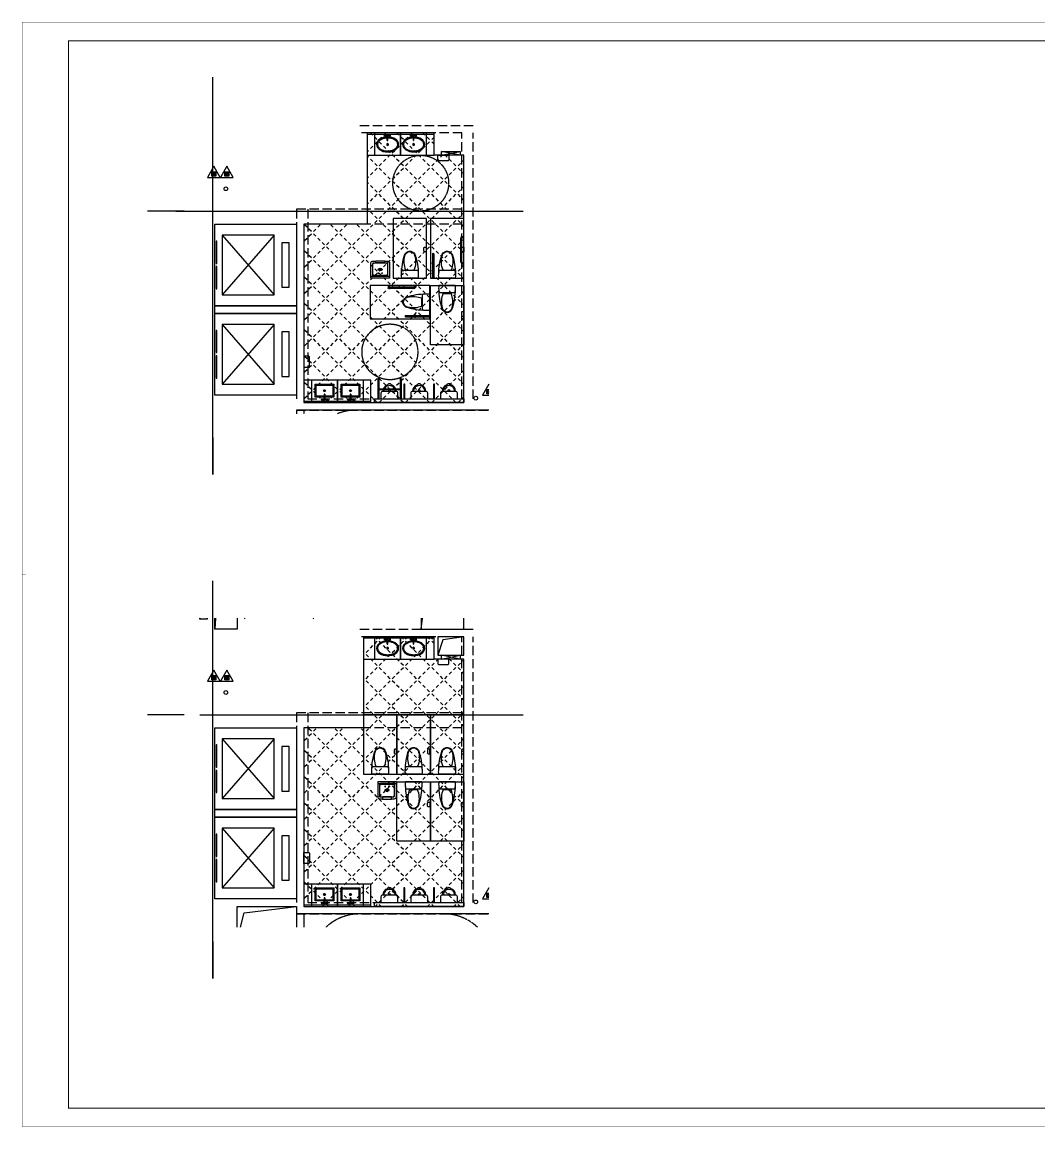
# Model space of a CAD drawing. Extents: x 101085 to 143137, y -1 to 29701.
# Drawn here: x 101085 to 128439, y -1 to 29701 of the extents above; entities that cross this region are included whole.
import ezdxf
from ezdxf.xclip import XClip

# ---------------------------------------------------------------- set-up
doc = ezdxf.new("R2010")
doc.units = 0
doc.header["$LTSCALE"] = 10
doc.header["$MEASUREMENT"] = 0
doc.header["$XCLIPFRAME"] = 0
for name, pattern in [('104-10 轴网$0$DOTE', [2.42, 2, -0.2, 0.02, -0.2]), ('109-34 轴网$0$L1$0$$AUDIT_BAD_LTYPE1', [0]), ('DASH', [0.35, 0.25, -0.1]), ('DOTE', [2.42, 2, -0.2, 0.02, -0.2]), ('X-104 8#10#平面$0$109-34 轴网$0$L1$0$$AUDIT_BAD_LTYPE1', [0]), ('X-104 8#10#平面$0$DASH', [0.35, 0.25, -0.1]), ('三跑梯-1F$0$DASH', [0.35, 0.25, -0.1]), ('三跑梯-偶数F$0$DASH', [0.35, 0.25, -0.1])]:
    doc.linetypes.add(name, pattern=pattern)
for name, color, linetype in [('01-标注_轴线坐标', 132, 'Continuous'), ('02-TEXT_标注', 130, 'Continuous'), ('10#楼幕墙$0$A-C_玻璃幕墙', 140, 'Continuous'), ('10#楼幕墙$0$A-TECH_结构', 21, 'Continuous'), ('104-10 轴网$0$A_AXIS-轴线', 36, '104-10 轴网$0$DOTE'), ('A_AXIS-轴线', 36, 'DOTE'), ('X-104 8#10#平面$0$A-E_楼梯', 171, 'Continuous'), ('X-104 8#10#平面$0$A-E_电梯', 171, 'Continuous'), ('X-104 8#10#平面$0$A-I_卫-洁具', 241, 'Continuous'), ('X-104 8#10#平面$0$A-O_分水线', 127, 'Continuous'), ('X-104 8#10#平面$0$A-SUR_看线', 231, 'Continuous'), ('X-104 8#10#平面$0$A-TECH_暖通', 162, 'Continuous'), ('X-104 8#10#平面$0$A-TECH_结构', 21, 'Continuous'), ('X-104 8#10#平面$0$水-消火栓', 41, 'Continuous')]:
    doc.layers.add(name, color=color, linetype=linetype)
for name, color, linetype, plot in [('10#楼幕墙$0$04-不打印_辅助线', 165, 'Continuous', False), ('X-104 8#10#平面$0$04-不打印_辅助线', 165, 'Continuous', False), ('三跑梯-1F$0$04-不打印_辅助线', 165, 'Continuous', False), ('三跑梯-偶数F$0$04-不打印_辅助线', 165, 'Continuous', False)]:
    doc.layers.add(name, color=color, linetype=linetype, plot=plot)

# ---------------------------------------------------------------- blocks, each defined once
blk = doc.blocks.new('图框-A1')
for points, const_width in [([(0, 0), (841, 0), (841, 594), (0, 594)], 0.05), ([(766, 584), (25, 584), (25, 10), (766, 10)], 0.5)]:
    blk.add_lwpolyline(points, close=True, dxfattribs=dict(const_width=const_width))
at = {"const_width": 0.05}
for points in [[(420.5, 594), (420.5, 592)], [(0, 297), (2, 297)], [(420.5, 0), (420.5, 2)]]:
    blk.add_lwpolyline(points, dxfattribs=at)
blk = doc.blocks.new('104-10 轴网')
at = {"layer": '104-10 轴网$0$A_AXIS-轴线', "linetype": '104-10 轴网$0$DOTE'}
for p, q in [((25200, -6500), (25200, 40100)), ((-6500, 16800), (48500, 16800))]:
    blk.add_line(p, q, dxfattribs=at)
blk = doc.blocks.new('X-104 8#10#平面$0$meae')
for p, q in [((-215, 0), (-244, 0)), ((-210, 5), (-210, 33)), ((-177, 0), (-205, 0)), ((-100, 8), (22, 14)), ((-100, -8), (-100, 8)), ((22, -14), (22, 14)), ((-210, -32), (-210, -5)), ((-100, -8), (22, -14))]:
    blk.add_line(p, q)
at = {"const_width": 0.84}
blk.add_lwpolyline([(-210, 0, -1), (-210, 0, -1)], format="xyb", close=True, dxfattribs=at)
for points in [[(17, 81), (40, 81), (40, 51), (17, 51)], [(22, 21), (40, 21), (40, -21), (22, -21)], [(17, -81), (40, -81), (40, -51), (17, -51)]]:
    blk.add_lwpolyline(points, close=True)
blk.add_circle((-210, 0), 25.2)
blk.add_ellipse((-210, 0), major_axis=(0, -297), ratio=0.673766)
at = {"color": 8}
blk.add_open_spline([(-210, -272), (-202, -272), (-193, -271), (-177, -267), (-168, -264), (-152, -256), (-144, -251), (-128, -240), (-120, -233), (-105, -217), (-98, -208), (-85, -189), (-78, -179), (-67, -156), (-62, -144), (-53, -119), (-49, -106), (-42, -79), (-40, -65), (-36, -37), (-35, -23), (-35, 6), (-35, 21), (-38, 49), (-40, 63), (-45, 91), (-48, 104), (-56, 130), (-61, 143), (-72, 166), (-77, 177), (-90, 198), (-97, 207), (-111, 224), (-119, 232), (-135, 245), (-143, 251), (-159, 260), (-167, 264), (-184, 269), (-192, 271), (-209, 272), (-217, 272), (-234, 270), (-242, 267), (-259, 261), (-267, 257), (-283, 247), (-291, 241), (-307, 226), (-314, 218), (-328, 200), (-335, 190), (-347, 169), (-352, 158), (-362, 133), (-367, 121), (-374, 94), (-377, 81), (-382, 53), (-383, 39), (-385, 10), (-385, -4), (-384, -33), (-383, -47), (-378, -75), (-375, -89), (-368, -116), (-364, -129), (-355, -153), (-349, -165), (-337, -186), (-331, -196), (-317, -215), (-310, -223), (-294, -238), (-287, -244), (-270, -255), (-262, -260), (-246, -266), (-237, -269), (-223, -271), (-216, -272), (-210, -272)], degree=3, knots=[0, 0, 0, 0, 0.154173, 0.154173, 0.308346, 0.308346, 0.462518, 0.462518, 0.616691, 0.616691, 0.770864, 0.770864, 0.925037, 0.925037, 1.07921, 1.07921, 1.233382, 1.233382, 1.387555, 1.387555, 1.541728, 1.541728, 1.695901, 1.695901, 1.850074, 1.850074, 2.004247, 2.004247, 2.158419, 2.158419, 2.312592, 2.312592, 2.466765, 2.466765, 2.620938, 2.620938, 2.775111, 2.775111, 2.929283, 2.929283, 3.083456, 3.083456, 3.237629, 3.237629, 3.391802, 3.391802, 3.545975, 3.545975, 3.700147, 3.700147, 3.85432, 3.85432, 4.008493, 4.008493, 4.162666, 4.162666, 4.316839, 4.316839, 4.471011, 4.471011, 4.625184, 4.625184, 4.779357, 4.779357, 4.93353, 4.93353, 5.087703, 5.087703, 5.241876, 5.241876, 5.396048, 5.396048, 5.550221, 5.550221, 5.704394, 5.704394, 5.858567, 5.858567, 6.01274, 6.01274, 6.166912, 6.166912, 6.283185, 6.283185, 6.283185, 6.283185], dxfattribs=at)
at = {"layer": 'X-104 8#10#平面$0$04-不打印_辅助线'}
blk.add_lwpolyline([(-500, -350), (-500, 350), (100, 350), (100, -350)], close=True, dxfattribs=at)
blk = doc.blocks.new('X-104 8#10#平面$0$A-toilet-F2$0$A-toilet-F3$0$$plan$00000388')
for p, q in [((-212, 108), (-212, -108)), ((-202, -210), (-202, 210)), ((0, -221), (0, 221))]:
    blk.add_line(p, q)
blk.add_lwpolyline([(-202, -210), (-152, -221), (-102, -226), (-50, -226), (0, -221)])
for centre, radius, start, end in [((-595, 0), 129, 159.5476, 200.4524), ((-562, -12), 164, 107.2477, 159.5476), ((-580, 0), 129, 136.8543, 223.1457), ((-556, -23), 163, 104.7786, 136.8543), ((-71, -1597), 1823, 91.2224, 107.2477), ((-443, -448), 602, 67.3737, 104.7786), ((-76, -236), 463, 97.7399, 105.822), ((-76, -236), 463, 80.5377, 97.7399), ((-562, 12), 164, 200.4524, 252.7523), ((-556, 23), 163, 223.1457, 255.2214), ((-71, 1597), 1823, 252.7523, 268.7776), ((-443, 448), 602, 255.2214, 292.6263)]:
    blk.add_arc(centre, radius, start, end)
blk = doc.blocks.new('X-104 8#10#平面$0$hgfasg')
at = {"layer": 'X-104 8#10#平面$0$04-不打印_辅助线'}
blk.add_lwpolyline([(-450, 1600), (450, 1600), (450, 0), (-450, 0)], close=True, dxfattribs=at)
at = {"rotation": 270}
blk.add_blockref('X-104 8#10#平面$0$A-toilet-F2$0$A-toilet-F3$0$$plan$00000388', (0, 0), dxfattribs=at)
blk = doc.blocks.new('X-104 8#10#平面$0$残疾人扶手1')
for p, q in [((-700, -10), (-700, 0)), ((0, -10), (0, 0)), ((-750, -10), (-750, 0)), ((-750, -10), (-700, -10)), ((-740, -65), (-740, -10)), ((-710, -65), (-710, -10)), ((-55, -50), (-695, -50)), ((-55, -80), (-695, -80)), ((-50, -10), (-50, 0)), ((0, -10), (-50, -10)), ((-40, -35), (-40, -10)), ((-10, -35), (-10, -10))]:
    blk.add_line(p, q)
for centre, radius, start, end in [((-725, -65), 15, 180, 0), ((-695, -35), 45, 244.4712, 270), ((-695, -35), 15, 180, 270), ((-55, -35), 15, 270, 0), ((-55, -35), 45, 270, 0)]:
    blk.add_arc(centre, radius, start, end)
blk = doc.blocks.new('X-104 8#10#平面$0$残疾人扶手2')
for p, q in [((-10, -50), (-10, 0)), ((-10, 0), (0, 0)), ((-650, -10), (-10, -10)), ((-650, -40), (-10, -40)), ((-10, -50), (0, -50))]:
    blk.add_line(p, q)
for centre, radius, start, end in [((-400, -25, 0), 25, 36.8699, 143.1301), ((-650, -25), 15, 90, 270), ((-400, -25, 0), 25, 216.8699, 323.1301)]:
    blk.add_arc(centre, radius, start, end)
blk = doc.blocks.new('X-104 8#10#平面$0$A$C4F1F6034')
at = {"ltscale": 0.1}
for name, p in [('X-104 8#10#平面$0$残疾人扶手1', (-375, 450)), ('X-104 8#10#平面$0$残疾人扶手2', (0, -351))]:
    blk.add_blockref(name, p, dxfattribs=at)
blk = doc.blocks.new('X-104 8#10#平面$0$hgfd')
at = {"color": 8}
for p, q in [((-38, 228), (39, 228)), ((0, 267), (0, 190))]:
    blk.add_line(p, q, dxfattribs=at)
for points in [[(250, 0), (-250, 0), (-250, 406, -0.414214), (-200, 456), (-120, 456), (-120, 466), (120, 466), (120, 456), (200, 456, -0.414214), (250, 406)], [(175, 50), (-175, 50, -0.414214), (-200, 75), (-200, 381, -0.414214), (-175, 406), (175, 406, -0.414214), (200, 381), (200, 75, -0.414214)], [(250, 0), (-250, 0), (-250, 25, -0.414214), (-225, 50), (225, 50, -0.414214), (250, 25)]]:
    blk.add_lwpolyline(points, format="xyb", close=True)
blk.add_lwpolyline([(120, 456), (200, 456, -0.414214), (250, 406), (250, 0), (-250, 0), (-250, 406, -0.414214), (-200, 456), (-120, 456)], format="xyb")
blk.add_lwpolyline([(150, 70), (-150, 70, -0.414214), (-200, 120), (-200, 356, -0.414214), (-150, 406), (150, 406, -0.414214), (200, 356), (200, 120, -0.414214)], format="xyb", close=True, dxfattribs=at)
blk.add_lwpolyline([(120, 406), (-120, 406), (-120, 466), (120, 466)], close=True)
for centre, radius in [((-50, 228), 10), ((-50, 128), 10), ((0, 228), 35), ((50, 228), 10), ((50, 128), 10)]:
    blk.add_circle(centre, radius)
blk.add_circle((0, 228), 25, dxfattribs=at)
blk = doc.blocks.new('X-104 8#10#平面$0$104-8910 核心筒$0$fraehtj')
for p, q in [((-535, 315), (-10, 315)), ((-10, 275), (-10, 325)), ((-10, 325), (0, 325)), ((-535, 285), (-260, 285)), ((-260, -285), (-260, 285)), ((-240, -285), (-240, 285)), ((-240, 285), (-10, 285)), ((-10, 275), (0, 275)), ((-535, -285), (-260, -285)), ((-240, -285), (-10, -285)), ((-10, -325), (-10, -275)), ((-10, -275), (0, -275)), ((-535, -315), (-10, -315)), ((-10, -325), (0, -325))]:
    blk.add_line(p, q)
for centre, radius, start, end in [((-535, 300), 15, 90, 270), ((-250, 285), 10, 360, 180), ((-535, -300), 15, 90, 270), ((-250, -285), 10, 180, 0)]:
    blk.add_arc(centre, radius, start, end)
blk = doc.blocks.new('A-电梯2222')
for p, q in [((-600, 1800), (-600, 2000)), ((-600, 2000), (600, 2000)), ((600, 1800), (-600, 1800)), ((600, 2000), (600, 1800)), ((-800, 200), (-800, 1600)), ((-800, 1600), (800, 1600)), ((800, 1600), (-800, 200)), ((800, 200), (-800, 1600)), ((800, 1600), (800, 200)), ((800, 200), (-800, 200))]:
    blk.add_line(p, q)
for points in [[(-1100, 0), (1100, 0), (1100, 2200), (-1100, 2200)], [(-643, 38), (-643, 59), (-43, 59), (-43, 38)], [(43, 38), (43, 59), (643, 59), (643, 38)]]:
    blk.add_lwpolyline(points, close=True)
blk = doc.blocks.new('X-104 8#10#平面$0$jhat')
for p, q in [((-395, -250), (-395, 250)), ((-395, 250), (-45, 250)), ((-220, 32), (-220, 5)), ((-125, 8), (12, 14)), ((-125, 8), (-125, -8)), ((-45, 250), (-45, 12)), ((12, 14), (12, -14)), ((-45, -250), (-395, -250)), ((-225, 0), (-254, 0)), ((-220, -5), (-220, -33)), ((-187, 0), (-215, 0)), ((-125, -8), (12, -14)), ((-45, -12), (-45, -250))]:
    blk.add_line(p, q)
at = {"color": 8}
blk.add_lwpolyline([(-70, -11), (-70, -225), (-370, -225), (-370, 225), (-70, 225), (-70, 11)], dxfattribs=at)
at = {"ltscale": 1000, "const_width": 0.84}
blk.add_lwpolyline([(-220, 0, 1), (-220, 0, 1)], format="xyb", close=True, dxfattribs=at)
for points in [[(7, 81), (30, 81), (30, 51), (7, 51)], [(12, -21), (30, -21), (30, 21), (12, 21)], [(7, -81), (30, -81), (30, -51), (7, -51)]]:
    blk.add_lwpolyline(points, close=True)
blk.add_circle((-220, 0), 25.2)
at = {"layer": 'X-104 8#10#平面$0$04-不打印_辅助线'}
blk.add_lwpolyline([(100, -350), (100, 350), (-500, 350), (-500, -350)], close=True, dxfattribs=at)
blk = doc.blocks.new('X-104 8#10#平面$0$A-toilet-F2$0$A-toilet-F3$0$xb')
for p, q in [((-229, 152), (-229, 0)), ((-229, 0), (229, 0)), ((178, 203), (-178, 203)), ((229, 0), (229, 152))]:
    blk.add_line(p, q)
for centre, radius, start, end in [((-6, 210), 172, 106.6069, 182.1211), ((-6, 210), 146, 87.8789, 182.1211), ((0, 343), 63.5, 1.0707, 178.9293), ((6, 210), 146, 357.8789, 92.1211), ((6, 210), 172, 357.8789, 73.3931), ((-178, 152), 50.8, 90, 180), ((0, 203), 38.1, 0, 180), ((178, 152), 50.8, 0, 90)]:
    blk.add_arc(centre, radius, start, end)
blk = doc.blocks.new('X-104 8#10#平面$0$10#核心筒')
at = {"layer": 'X-104 8#10#平面$0$A-I_卫-洁具', "ltscale": 0.1}
for points in [[(27650, 11650), (29450, 11650), (29450, 12250), (27650, 12250)], [(30365, 11750), (30365, 12150), (30335, 12150), (30335, 11750), (30365, 11750), (30365, 11750)], [(31165, 11750), (31165, 12150), (31135, 12150), (31135, 11750), (31165, 11750), (31165, 11750)]]:
    blk.add_lwpolyline(points, close=True, dxfattribs=at)
blk.add_lwpolyline([(27650, 11680), (27650, 11650), (29450, 11650), (29450, 11680), (27650, 11680)], dxfattribs=at)
at = {"layer": 'X-104 8#10#平面$0$A-SUR_看线', "linetype": 'X-104 8#10#平面$0$109-34 轴网$0$L1$0$$AUDIT_BAD_LTYPE1'}
blk.add_lwpolyline([(31950, 11650), (29550, 11650), (29550, 11750), (31950, 11750), (31950, 11650)], dxfattribs=at)
at = {"layer": 'X-104 8#10#平面$0$A-TECH_结构', "linetype": 'X-104 8#10#平面$0$DASH'}
blk.add_lwpolyline([(25250, 14250), (27450, 14250), (27450, 14050), (25250, 14050)], close=True, dxfattribs=at)
at = {"layer": 'X-104 8#10#平面$0$A-E_电梯', "xscale": -1, "rotation": 270}
for p in [(25250, 15350), (25250, 12950)]:
    blk.add_blockref('A-电梯2222', p, dxfattribs=at)
at = {"layer": 'X-104 8#10#平面$0$A-I_卫-洁具', "ltscale": 0.1, "rotation": 270}
for p in [(28200, 11750), (28900, 11750)]:
    blk.add_blockref('X-104 8#10#平面$0$jhat', p, dxfattribs=at)
at = {"layer": 'X-104 8#10#平面$0$A-I_卫-洁具', "ltscale": 0.1}
for p in [(29950, 11750), (30750, 11750), (31550, 11750)]:
    blk.add_blockref('X-104 8#10#平面$0$A-toilet-F2$0$A-toilet-F3$0$xb', p, dxfattribs=at)
blk = doc.blocks.new('X-104 8#10#平面$0$卫生间')
at = {"layer": 'X-104 8#10#平面$0$A-I_卫-洁具', "ltscale": 0.1}
blk.add_lwpolyline([(29250, 18300), (31150, 18300), (31150, 18900), (29250, 18900)], close=True, dxfattribs=at)
blk.add_lwpolyline([(29250, 18900), (29250, 18870), (31150, 18870), (31150, 18900)], dxfattribs=at)
for points in [[(31550, 18300), (31250, 18300), (31250, 18180, 0.414214), (31280, 18150), (31520, 18150, 0.414214), (31550, 18180)], [(27650, 12800), (27650, 13100), (27770, 13100, -0.414214), (27800, 13070), (27800, 12830, -0.414214), (27770, 12800)]]:
    blk.add_lwpolyline(points, format="xyb", close=True, dxfattribs=at)
at = {"layer": 'X-104 8#10#平面$0$A-I_卫-洁具'}
for points in [[(30075, 15852), (30075, 15772, 0.414214), (30095, 15752), (30135, 15752), (30135, 15872), (30095, 15872, 0.414214)], [(30975, 15852), (30975, 15772, 0.414214), (30995, 15752), (31035, 15752), (31035, 15872), (30995, 15872, 0.414214)], [(31890, 15852), (31890, 15772, 0.414214), (31910, 15752), (31950, 15752), (31950, 15872), (31910, 15872, 0.414214)], [(30975, 14348), (30975, 14428, -0.414214), (30995, 14448), (31035, 14448), (31035, 14328), (30995, 14328, -0.414214)], [(31890, 14348), (31890, 14428, -0.414214), (31910, 14448), (31950, 14448), (31950, 14328), (31910, 14328, -0.414214)]]:
    blk.add_lwpolyline(points, format="xyb", close=True, dxfattribs=at)
at = {"layer": 'X-104 8#10#平面$0$A-I_卫-洁具', "ltscale": 0.1, "xscale": -1}
for name, p, rotation in [('X-104 8#10#平面$0$meae', (29900, 18800), 270), ('X-104 8#10#平面$0$meae', (30600, 18800), 270), ('X-104 8#10#平面$0$hgfd', (29885, 15000), 180)]:
    blk.add_blockref(name, p, dxfattribs=dict(at, rotation=rotation))
for p in [(29700, 15200), (30600, 15200), (31500, 15200)]:
    blk.add_blockref('X-104 8#10#平面$0$hgfasg', p, dxfattribs=at)
at = {"layer": 'X-104 8#10#平面$0$A-I_卫-洁具', "ltscale": 0.1, "rotation": 180}
for p in [(30600, 15000), (31500, 15000)]:
    blk.add_blockref('X-104 8#10#平面$0$hgfasg', p, dxfattribs=at)
blk = doc.blocks.new('三跑梯-1F')
at = {"color": 171}
for p, q in [((1300, 3950), (1400, 3950)), ((1300, 1610), (1400, 1610))]:
    blk.add_line(p, q, dxfattribs=at)
for p, q in [((1400, 3950), (1400, 3123)), ((2700, 3950), (2700, 2372)), ((2700, 2257), (2700, 1710))]:
    blk.add_line(p, q)
for points in [[(1240, 1530), (1300, 1530), (1300, 4010), (1240, 4010)], [(1400, 1530), (1460, 1530), (1460, 4010), (1400, 4010)]]:
    blk.add_lwpolyline(points, close=True, dxfattribs=at)
at = {"color": 8, "linetype": '三跑梯-1F$0$DASH'}
blk.add_arc((1350, 1610), 1350, 180, 0, dxfattribs=at)
at = {"layer": '三跑梯-1F$0$04-不打印_辅助线', "linetype": '三跑梯-1F$0$DASH'}
blk.add_line((0, 200), (2700, 200), dxfattribs=at)
at = {"layer": '三跑梯-1F$0$04-不打印_辅助线'}
blk.add_lwpolyline([(2700, 5300), (0, 5300), (0, 0), (2700, 0)], close=True, dxfattribs=at)
blk.add_lwpolyline([(2078, 4512), (2078, 3260), (2244, 3540)], dxfattribs=at)
blk = doc.blocks.new('X-104 8#10#平面$0$uyrii7ur')
at = {"layer": 'X-104 8#10#平面$0$A-TECH_结构', "linetype": 'X-104 8#10#平面$0$109-34 轴网$0$L1$0$$AUDIT_BAD_LTYPE1'}
for points in [[(25250, 20800), (25850, 20800), (25850, 19100), (25250, 19100)], [(30800, 19100), (31950, 19100), (31950, 20800), (30800, 20800)], [(31250, 18400), (31950, 18400), (31950, 18900), (31250, 18900)], [(27450, 10750), (25850, 10750), (25850, 11650), (27450, 11650)], [(33550, 10200), (32950, 10200), (32950, 11450), (33550, 11450)], [(33550, 8750), (32950, 8750), (32950, 10000), (33550, 10000)], [(21650, 7650), (23150, 7650), (23150, 8350), (21650, 8350)]]:
    blk.add_lwpolyline(points, close=True, dxfattribs=at)
for points in [[(25850, 20800), (25335, 20603), (25250, 19100)], [(25850, 10750), (26037, 11474), (27450, 11650)], [(33550, 10200), (33550, 11450), (33079, 11291), (32950, 10200), (33550, 10200)], [(23150, 8350), (21746, 8244), (21650, 7650)]]:
    blk.add_lwpolyline(points, dxfattribs=at)
at = {"layer": 'X-104 8#10#平面$0$A-TECH_结构'}
for points in [[(30800, 19100), (30995, 20538), (31950, 20800)], [(31950, 18900), (31381, 18817), (31250, 18400)]]:
    blk.add_lwpolyline(points, dxfattribs=at)
for points in [[(17550, 10050), (17550, 8750), (17000, 8750), (17181, 9940)], [(17550, 8750), (17000, 8750), (17000, 10050), (17550, 10050)], [(33550, 10000), (33550, 8750), (32950, 8750), (33138, 9881)]]:
    blk.add_lwpolyline(points, close=True, dxfattribs=at)
blk = doc.blocks.new('X-104 8#10#平面$0$rhyseuyi')
at = {"layer": 'X-104 8#10#平面$0$04-不打印_辅助线', "linetype": 'X-104 8#10#平面$0$109-34 轴网$0$L1$0$$AUDIT_BAD_LTYPE1'}
h = blk.add_hatch(dxfattribs=at)
h.set_pattern_fill('虚线方格', color=256, scale=500, angle=45)
h.set_pattern_definition([(45, (28.3, 28.3), (-353.5534, 353.5534), [90, -75, 90, -75, 90, -80]), (135, (325.27, 381.84), (-353.5534, -353.5534), [90, -75, 90, -75, 90, -80])])
h.paths.add_polyline_path([(31950, 71050), (31950, 77700), (31150, 77700), (31150, 78300), (29250, 78300), (29250, 75850), (27650, 75850), (27650, 71050)])
h = blk.add_hatch(dxfattribs=at)
h.set_pattern_fill('虚线方格', color=256, scale=500, angle=45)
h.set_pattern_definition([(45, (28.3, -59371.7), (-353.5534, 353.5534), [90, -75, 90, -75, 90, -80]), (135, (325.27, -59018.16), (-353.5534, -353.5534), [90, -75, 90, -75, 90, -80])])
h.paths.add_polyline_path([(31950, 11650), (31950, 18300), (31150, 18300), (31150, 18900), (29350, 18900), (29350, 16450), (27650, 16450), (27650, 11650)])
at = {"layer": 'X-104 8#10#平面$0$A-TECH_结构', "linetype": 'X-104 8#10#平面$0$109-34 轴网$0$L1$0$$AUDIT_BAD_LTYPE1'}
for points in [[(-500, 64500), (-500, 54700), (17300, 54700), (17300, 56100), (28500, 56100), (28500, 63100), (34100, 63100), (34100, 64500), (45300, 64500), (45300, 75700), (46700, 75700), (46700, 96300), (33100, 96300), (33100, 93500), (21900, 93500), (21900, 80900), (14900, 80900), (14900, 76700), (8900, 76700), (8900, 79500), (-3300, 79500), (-3300, 64500)], [(22550, 20800), (22550, 36250), (44650, 36250), (44650, 5750), (33550, 5750), (33550, 2800), (27850, 2800), (27850, -2650), (-2650, -2650), (-2650, 19450), (17800, 19450), (17800, 20800)]]:
    blk.add_lwpolyline(points, close=True, dxfattribs=at)
for points in [[(31950, 71050), (31950, 77700), (31150, 77700), (31150, 78300), (29250, 78300), (29250, 75850), (27650, 75850), (27650, 71050), (31950, 71050)], [(31950, 11650), (31950, 18300), (31150, 18300), (31150, 18900), (29350, 18900), (29350, 16450), (27650, 16450), (27650, 11650), (31950, 11650)]]:
    blk.add_lwpolyline(points, dxfattribs=at)
blk = doc.blocks.new('10#楼幕墙')
at = {"layer": '10#楼幕墙$0$04-不打印_辅助线'}
blk.add_lwpolyline([(22600, 20800), (17800, 20800), (17800, 19400), (-2600, 19400), (-2600, -2600), (27800, -2600), (27800, 2800), (33500, 2800), (33500, 5800), (44600, 5800), (44600, 36200), (22600, 36200)], close=True, dxfattribs=at)
at = {"layer": '10#楼幕墙$0$A-C_玻璃幕墙'}
for points in [[(45600, 64200), (34400, 64200), (34400, 62800), (28800, 62800), (28800, 55800), (17600, 55800), (17600, 54400), (-800, 54400), (-800, 64200), (-3600, 64200), (-3600, 79800), (9200, 79800), (9200, 77000), (14600, 77000), (14600, 81200), (21600, 81200), (21600, 93800), (32800, 93800), (32800, 96600), (47000, 96600), (47000, 75400), (45600, 75400)], [(45550, 64250), (34350, 64250), (34350, 62850), (28750, 62850), (28750, 55850), (17550, 55850), (17550, 54450), (-750, 54450), (-750, 64250), (-3550, 64250), (-3550, 79750), (9150, 79750), (9150, 76950), (14650, 76950), (14650, 81150), (21650, 81150), (21650, 93750), (32850, 93750), (32850, 96550), (46950, 96550), (46950, 75450), (45550, 75450)], [(45400, 64400), (34200, 64400), (34200, 63000), (28600, 63000), (28600, 56000), (17400, 56000), (17400, 54600), (-600, 54600), (-600, 64400), (-3400, 64400), (-3400, 79600), (9000, 79600), (9000, 76800), (14800, 76800), (14800, 81000), (21800, 81000), (21800, 93600), (33000, 93600), (33000, 96400), (46800, 96400), (46800, 75600), (45400, 75600)]]:
    blk.add_lwpolyline(points, close=True, dxfattribs=at)
for points in [[(31395, 4100), (33600, 4100), (33600, 5700), (44700, 5700), (44700, 36300), (22500, 36300), (22500, 19500), (22370, 19500)], [(32530, 4150), (33550, 4150), (33550, 5750), (44650, 5750), (44650, 36250), (22550, 36250), (22550, 19450), (22430, 19450)], [(32470, 4400), (33300, 4400), (33300, 6000), (44400, 6000), (44400, 36000), (22800, 36000), (22800, 19200), (22370, 19200)], [(32530, 4300), (33400, 4300), (33400, 5900), (44500, 5900), (44500, 36100), (22700, 36100), (22700, 19300), (22430, 19300)], [(18030, 19500), (-2700, 19500), (-2700, -2700), (27900, -2700), (27900, 4100), (29205, 4100)], [(18030, 19200), (-2400, 19200), (-2400, -2400), (27600, -2400), (27600, 4400), (28128, 4400)]]:
    blk.add_lwpolyline(points, dxfattribs=at)
at = {"layer": '10#楼幕墙$0$A-TECH_结构'}
blk.add_lwpolyline([(45300, 64500), (34100, 64500), (34100, 63100), (28500, 63100), (28500, 56100), (17300, 56100), (17300, 54700), (-500, 54700), (-500, 64500), (-3300, 64500), (-3300, 79500), (8900, 79500), (8900, 76700), (14900, 76700), (14900, 80900), (21900, 80900), (21900, 93500), (33100, 93500), (33100, 96300), (46700, 96300), (46700, 75700), (45300, 75700)], close=True, dxfattribs=at)
blk = doc.blocks.new('三跑梯-偶数F')
at = {"color": 8, "linetype": '三跑梯-偶数F$0$DASH'}
for centre, start, end in [((1350, 3950), 0, 180), ((1350, 1710), 180, 0)]:
    blk.add_arc(centre, 1350, start, end, dxfattribs=at)
at = {"layer": '三跑梯-偶数F$0$04-不打印_辅助线', "linetype": '三跑梯-偶数F$0$DASH'}
blk.add_line((0, 200), (2700, 200), dxfattribs=at)
at = {"layer": '三跑梯-偶数F$0$04-不打印_辅助线'}
blk.add_lwpolyline([(2700, 5300), (0, 5300), (0, 0), (2700, 0)], close=True, dxfattribs=at)
blk.add_lwpolyline([(605, 1265), (605, 2550), (459, 2270)], dxfattribs=at)
blk = doc.blocks.new('X-104 8#10#平面$0$$TWTSYS$00000546')
h = blk.add_hatch()
h.set_pattern_fill('ANSI31', color=256, scale=200, style=0)
h.set_pattern_definition([(45, (-38543.802, -6670.83), (-17.67767, 17.67767), [])])
h.paths.add_polyline_path([(-65, 174), (65, 174), (65, 44), (-65, 44)])
for points in [[(0, 344), (-198, 0), (198, 0)], [(-65, 174), (65, 174), (65, 44), (-65, 44)]]:
    blk.add_lwpolyline(points, close=True)
blk = doc.blocks.new('X-104 8#10#平面$0$A$C46662BA1')
at = {"layer": 'X-104 8#10#平面$0$水-消火栓'}
for centre in [(25550, 76800), (32270, 71170), (25550, 17400), (32270, 11770, 3000)]:
    blk.add_circle(centre, 50, dxfattribs=at)
at = {"layer": 'X-104 8#10#平面$0$水-消火栓', "xscale": 0.88, "yscale": 0.88, "zscale": 0.88}
for p, rotation in [((26050, 78965), 270), ((27900, 78965), 270), ((25225, 77100), 359.9999999999999), ((25575, 77100), 359.9999999999999), ((32626, 71250), 359.9999999999999), ((25225, 17700), 359.9999999999999), ((25575, 17700), 359.9999999999999), ((32626, 11850), 359.9999999999999)]:
    blk.add_blockref('X-104 8#10#平面$0$$TWTSYS$00000546', p, dxfattribs=dict(at, rotation=rotation))
blk = doc.blocks.new('*U145')
at = {"linetype": 'X-104 8#10#平面$0$109-34 轴网$0$L1$0$$AUDIT_BAD_LTYPE1'}
for p, q in [((0, -200), (600, 0)), ((0, 0), (600, -200))]:
    blk.add_line(p, q, dxfattribs=at)
blk.add_lwpolyline([(0, -200), (600, -200), (600, 0), (0, 0)], close=True, dxfattribs=at)
blk = doc.blocks.new('*U144')
at = {"linetype": 'X-104 8#10#平面$0$109-34 轴网$0$L1$0$$AUDIT_BAD_LTYPE1'}
for p, q in [((0, -200), (550, 0)), ((0, 0), (550, -200))]:
    blk.add_line(p, q, dxfattribs=at)
blk.add_lwpolyline([(0, -200), (550, -200), (550, 0), (0, 0)], close=True, dxfattribs=at)
blk = doc.blocks.new('X-104 8#10#平面$0$gfhgfjhjkkk')
at = {"layer": 'X-104 8#10#平面$0$A-TECH_暖通', "linetype": 'X-104 8#10#平面$0$109-34 轴网$0$L1$0$$AUDIT_BAD_LTYPE1', "rotation": 270}
for name, p in [('*U145', (16150, 2750)), ('*U144', (950, 1250))]:
    blk.add_blockref(name, p, dxfattribs=at)
blk = doc.blocks.new('X-104 8#10#平面$0$rrttg')
at = {"linetype": 'X-104 8#10#平面$0$109-34 轴网$0$L1$0$$AUDIT_BAD_LTYPE1'}
for p, q in [((0, 0), (600, -200)), ((600, 0), (0, -200))]:
    blk.add_line(p, q, dxfattribs=at)
blk.add_lwpolyline([(0, 0), (600, 0), (600, -200), (0, -200)], close=True, dxfattribs=at)
blk = doc.blocks.new('*U129')
at = {"linetype": 'X-104 8#10#平面$0$109-34 轴网$0$L1$0$$AUDIT_BAD_LTYPE1'}
for p, q in [((0, 0), (900, -200)), ((900, 0), (0, -200))]:
    blk.add_line(p, q, dxfattribs=at)
blk.add_lwpolyline([(0, 0), (900, 0), (900, -200), (0, -200)], close=True, dxfattribs=at)
blk = doc.blocks.new('*U130')
at = {"linetype": 'X-104 8#10#平面$0$109-34 轴网$0$L1$0$$AUDIT_BAD_LTYPE1'}
for p, q in [((0, 0), (500, -100)), ((500, 0), (0, -100))]:
    blk.add_line(p, q, dxfattribs=at)
blk.add_lwpolyline([(0, 0), (500, 0), (500, -100), (0, -100)], close=True, dxfattribs=at)
blk = doc.blocks.new('X-104 8#10#平面$0$1c')
at = {"layer": 'X-104 8#10#平面$0$A-TECH_暖通', "linetype": 'X-104 8#10#平面$0$109-34 轴网$0$L1$0$$AUDIT_BAD_LTYPE1'}
for name, p, rotation in [('X-104 8#10#平面$0$rrttg', (6475, 12400), 179.9999999999998), ('*U129', (-150, 12350), 269.9999999999999), ('*U130', (6650, 9900, 2600), 179.9999999999998), ('X-104 8#10#平面$0$rrttg', (2200, 2150), 179.9999999999998), ('X-104 8#10#平面$0$rrttg', (350, -1000), 269.9999999999999)]:
    blk.add_blockref(name, p, dxfattribs=dict(at, rotation=rotation))
blk.add_blockref('*U129', (-2000, 11300), dxfattribs=at)
blk = doc.blocks.new('X-104 8#10#平面$0$ewrert')
at = {"layer": 'X-104 8#10#平面$0$A-TECH_暖通', "linetype": 'X-104 8#10#平面$0$109-34 轴网$0$L1$0$$AUDIT_BAD_LTYPE1'}
for name, p, rotation in [('X-104 8#10#平面$0$rrttg', (6475, 12400), 179.9999999999997), ('*U129', (-150, 11875), 269.9999999999998), ('*U130', (6650, 9900, 2600), 179.9999999999997), ('X-104 8#10#平面$0$rrttg', (2200, 2150), 179.9999999999997), ('X-104 8#10#平面$0$rrttg', (350, -1000), 269.9999999999998)]:
    blk.add_blockref(name, p, dxfattribs=dict(at, rotation=rotation))
blk = doc.blocks.new('X-104 8#10#平面')
at = {"layer": 'X-104 8#10#平面$0$A-I_卫-洁具', "ltscale": 0.1}
for p, q in [((30250, 18300), (30250, 18870)), ((28550, 11650), (28550, 12250))]:
    blk.add_line(p, q, dxfattribs=at)
for points in [[(29350, 78300), (29350, 78270), (31150, 78270), (31150, 78300)], [(29350, 18900), (29350, 18870), (31150, 18870), (31150, 18900)]]:
    blk.add_lwpolyline(points, dxfattribs=at)
blk.add_lwpolyline([(29350, 18300), (31150, 18300), (31150, 18900), (29350, 18900)], close=True, dxfattribs=at)
for points in [[(31520, 18150), (31280, 18150, -0.414214), (31250, 18180), (31250, 18300), (31550, 18300), (31550, 18180, -0.414214)], [(27800, 12630), (27800, 12870, 0.414214), (27770, 12900), (27650, 12900), (27650, 12600), (27770, 12600, 0.414214)]]:
    blk.add_lwpolyline(points, format="xyb", close=True, dxfattribs=at)
at = {"layer": 'X-104 8#10#平面$0$A-I_卫-洁具'}
for points in [[(30935, 15828), (30935, 15708), (30895, 15708, -0.414214), (30875, 15728), (30875, 15808, -0.414214), (30895, 15828)], [(31950, 15828), (31950, 15708), (31910, 15708, -0.414214), (31890, 15728), (31890, 15808, -0.414214), (31910, 15828)], [(30334, 14800), (30214, 14800), (30214, 14760, 0.414214), (30234, 14740), (30314, 14740, 0.414214), (30334, 14760)], [(31950, 13972), (31950, 14092), (31910, 14092, 0.414214), (31890, 14072), (31890, 13992, 0.414214), (31910, 13972)]]:
    blk.add_lwpolyline(points, format="xyb", close=True, dxfattribs=at)
at = {"layer": 'X-104 8#10#平面$0$A-I_卫-洁具', "linetype": 'X-104 8#10#平面$0$DASH', "ltscale": 0.6}
for centre in [(30791, 17550), (29961, 13014)]:
    blk.add_circle(centre, 750, dxfattribs=at)
at = {"layer": 'X-104 8#10#平面$0$A-SUR_看线', "linetype": 'X-104 8#10#平面$0$DASH', "ltscale": 2, "const_width": 30}
for points in [[(32050, 76200), (46700, 76200)], [(32150, 16800), (44400, 16800)]]:
    blk.add_lwpolyline(points, dxfattribs=at)
at = {"layer": 'X-104 8#10#平面$0$A-SUR_看线', "linetype": 'X-104 8#10#平面$0$109-34 轴网$0$L1$0$$AUDIT_BAD_LTYPE1'}
blk.add_lwpolyline([(29550, 11750), (31950, 11750), (31950, 11650), (29550, 11650)], close=True, dxfattribs=at)
at = {"linetype": 'X-104 8#10#平面$0$109-34 轴网$0$L1$0$$AUDIT_BAD_LTYPE1'}
ref = blk.add_blockref('10#楼幕墙', (0, 0), dxfattribs=at)
XClip(ref).set_block_clipping_path([(-18550, -12900), (65550.0000000001, 343500.0000000001)])
ref = blk.add_blockref('104-10 轴网', (0, 59400))
XClip(ref).set_block_clipping_path([(-16049.9999999999, -11899.9999999999), (58050, 45500.0000000001)])
for name, p in [('X-104 8#10#平面$0$uyrii7ur', (0, 59400)), ('X-104 8#10#平面$0$ewrert', (25200, 67800)), ('X-104 8#10#平面$0$卫生间', (0, 59400)), ('X-104 8#10#平面$0$10#核心筒', (0, 59400)), ('X-104 8#10#平面$0$1c', (25200, 8400)), ('X-104 8#10#平面$0$10#核心筒', (0, 0))]:
    blk.add_blockref(name, p, dxfattribs=at)
ref = blk.add_blockref('104-10 轴网', (0, 0), dxfattribs=at)
XClip(ref).set_block_clipping_path([(-16050, -11900), (58050, 45500)])
at = {"layer": 'X-104 8#10#平面$0$A-E_楼梯', "rotation": 270}
for name, p in [('三跑梯-偶数F', (27450, 70850)), ('三跑梯-1F', (27450, 11450))]:
    blk.add_blockref(name, p, dxfattribs=at)
at = {"layer": 'X-104 8#10#平面$0$A-I_卫-洁具', "ltscale": 0.1, "xscale": -1}
for name, p, rotation in [('X-104 8#10#平面$0$meae', (29900, 18800), 270), ('X-104 8#10#平面$0$meae', (30600, 18800), 270), ('X-104 8#10#平面$0$hgfasg', (31035, 14350), 90), ('X-104 8#10#平面$0$104-8910 核心筒$0$fraehtj', (29950, 11750), 90)]:
    blk.add_blockref(name, p, dxfattribs=dict(at, rotation=rotation))
for p in [(30500, 15000), (31500, 15000)]:
    blk.add_blockref('X-104 8#10#平面$0$hgfasg', p, dxfattribs=at)
at = {"layer": 'X-104 8#10#平面$0$A-I_卫-洁具', "ltscale": 0.1}
for name, p, rotation in [('X-104 8#10#平面$0$A$C4F1F6034', (31500, 15000), 270), ('X-104 8#10#平面$0$hgfasg', (31500, 14800), 180)]:
    blk.add_blockref(name, p, dxfattribs=dict(at, rotation=rotation))
for name, p in [('X-104 8#10#平面$0$hgfd', (29700, 15000)), ('X-104 8#10#平面$0$A$C4F1F6034', (31035, 14350))]:
    blk.add_blockref(name, p, dxfattribs=at)
at = {"layer": 'X-104 8#10#平面$0$A-O_分水线', "linetype": 'X-104 8#10#平面$0$109-34 轴网$0$L1$0$$AUDIT_BAD_LTYPE1'}
blk.add_blockref('X-104 8#10#平面$0$A$C46662BA1', (0, 0), dxfattribs=at)
at = {"layer": 'X-104 8#10#平面$0$A-TECH_暖通', "linetype": 'X-104 8#10#平面$0$109-34 轴网$0$L1$0$$AUDIT_BAD_LTYPE1'}
blk.add_blockref('X-104 8#10#平面$0$gfhgfjhjkkk', (16800, 67800), dxfattribs=at)
at = {"layer": 'X-104 8#10#平面$0$A-TECH_结构', "linetype": 'X-104 8#10#平面$0$109-34 轴网$0$L1$0$$AUDIT_BAD_LTYPE1'}
blk.add_blockref('X-104 8#10#平面$0$rhyseuyi', (0, 0), dxfattribs=at)
blk = doc.blocks.new('fdsgfsgfgh')
at = {"layer": '01-标注_轴线坐标'}
for p, q in [((0, 2604), (0, 3599)), ((-769, 0), (-1763, 0)), ((7355, 0), (8350, 0)), ((0, -6091), (0, -7085))]:
    blk.add_line(p, q, dxfattribs=at)
at = {"layer": 'A_AXIS-轴线', "ltscale": 0.5}
for p, q in [((0, 2300), (0, 3599)), ((0, -7085), (0, -5291))]:
    blk.add_line(p, q, dxfattribs=at)

msp = doc.modelspace()

# ---------------------------------------------------------------- linework, layer by layer
at = {"layer": '02-TEXT_标注', "color": 30, "linetype": 'DASH', "ltscale": 100}
for p, q in [((110168, 26921), (113218, 26921)), ((112918, 26721), (110168, 26721)), ((112918, 19571), (112918, 26721)), ((113218, 19571), (113218, 26721)), ((112918, 24271), (108768, 24271)), ((108768, 19571), (112918, 19571)), ((108468, 19271), (113645, 19271)), ((110168, 13378), (113218, 13378)), ((112918, 13178), (110168, 13178)), ((112918, 6028), (112918, 13178)), ((113218, 6028), (113218, 13178)), ((112918, 10728), (108768, 10728)), ((108768, 6028), (112918, 6028)), ((108468, 5728), (113645, 5728))]:
    msp.add_line(p, q, dxfattribs=at)
for points in [[(112918, 24671), (108468, 24671), (108468, 19571)], [(108768, 24671), (108768, 19571)], [(112918, 11128), (108468, 11128), (108468, 6028)], [(108768, 11128), (108768, 6028)]]:
    msp.add_lwpolyline(points, dxfattribs=at)
at = {"layer": 'A_AXIS-轴线', "ltscale": 0.5}
msp.add_line((105223, 24621), (106218, 24621), dxfattribs=at)

# ---------------------------------------------------------------- block references
at = {"xscale": 50, "yscale": 50, "zscale": 50}
msp.add_blockref('图框-A1', (101086, 0), dxfattribs=at)
at = {"linetype": '109-34 轴网$0$L1$0$$AUDIT_BAD_LTYPE1'}
for p in [(106218, 24621), (106218, 11078)]:
    msp.add_blockref('fdsgfsgfgh', p, dxfattribs=at)
ref = msp.add_blockref('X-104 8#10#平面', (81018, 7821))
XClip(ref).set_block_clipping_path([(24813.1708799911, 11350.000007878), (32622.4989548876, 19200.0000078841)])
ref = msp.add_blockref('X-104 8#10#平面', (81018, -65122))
XClip(ref).set_block_clipping_path([(24849.9999765859, 70493.9015272972), (32622.4989548878, 78800.0000078841)])

doc.saveas('drawing.dxf')
